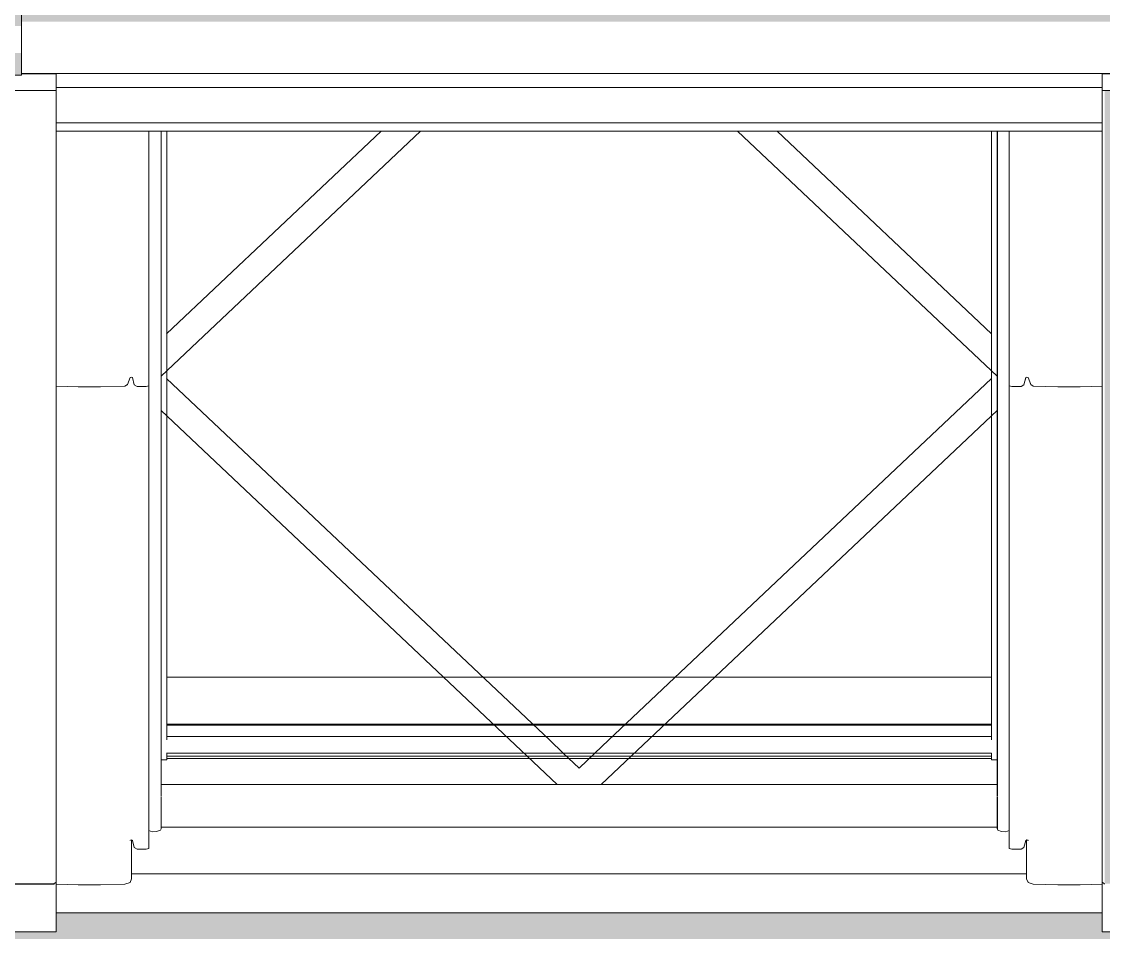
# Model space of a CAD drawing. Header units: metres. Extents: x -208 to 1512, y -277 to 123.
# Drawn here: x 839.908 to 840.688, y -15.047 to -14.391 of the extents above; entities that cross this region are included whole.
import ezdxf

# ---------------------------------------------------------------- set-up
doc = ezdxf.new("R2010")
doc.units = ezdxf.units.M
doc.header["$MEASUREMENT"] = 0
doc.linetypes.add('Baufluchtlinie', pattern=[2.6, 1.6, -1])
doc.linetypes.add('Wipeout_Contour', pattern=[1, 0, -1])
for name, color, linetype in [('325 Dachfenster', 7, 'Continuous'), ('918 Lageplan Beschriftung.x', 7, 'Continuous'), ('Neubau_840 Baulinien', 7, 'Continuous')]:
    doc.layers.add(name, color=color, linetype=linetype)

# ---------------------------------------------------------------- blocks, each defined once
blk = doc.blocks.new('VELUX SlopeRoofBundle[43]_5', base_point=(825.25728, 0))
at = {"color": 254, "linetype": 'Wipeout_Contour', "lineweight": 0, "ltscale": 3359.853938}
blk.add_wipeout([(839.89996, -14.39403), (839.89707, -14.4134), (839.90843, -14.4134), (839.90843, -14.39403)], dxfattribs=at).dxf.layer = '325 Dachfenster'
at = {"color": 254, "linetype": 'Wipeout_Contour', "lineweight": 0, "ltscale": 3360.147905}
blk.add_wipeout([(839.89723, -14.43142), (839.89759, -14.44058), (839.93323, -14.44058), (839.93323, -14.43142)], dxfattribs=at).dxf.layer = '325 Dachfenster'
at = {"color": 254, "linetype": 'Wipeout_Contour', "lineweight": 0, "ltscale": 3363.335546}
blk.add_wipeout([(840.68763, -14.43142), (840.68763, -14.44058), (840.72759, -14.44058), (840.72723, -14.43142)], dxfattribs=at).dxf.layer = '325 Dachfenster'
at = {"color": 254, "linetype": 'Wipeout_Contour', "lineweight": 0, "ltscale": 3360.270144}
blk.add_wipeout([(839.93323, -14.46976), (839.93323, -14.65366), (839.94913, -14.65417), (839.94913, -14.46976)], dxfattribs=at).dxf.layer = '325 Dachfenster'
at = {"color": 254, "linetype": 'Wipeout_Contour', "lineweight": 0, "ltscale": 3360.447722}
blk.add_wipeout([(839.98473, -14.65254), (839.98673, -14.64738), (839.98673, -14.46976), (839.98473, -14.46976)], dxfattribs=at).dxf.layer = '325 Dachfenster'
at = {"color": 254, "linetype": 'Wipeout_Contour', "lineweight": 0, "ltscale": 6727.57863}
blk.add_wipeout([(840.61233, -14.46976), (840.61183, -14.46976), (840.61183, -14.94961), (840.61193, -14.94988), (840.61193, -14.97173), (840.61183, -14.97173), (840.61183, -14.97286), (840.61233, -14.97371)], dxfattribs=at).dxf.layer = '325 Dachfenster'
at = {"color": 254, "linetype": 'Wipeout_Contour', "lineweight": 0, "ltscale": 3363.036519}
blk.add_wipeout([(840.63253, -14.64745), (840.63333, -14.64717), (840.63333, -14.46976), (840.63253, -14.46976)], dxfattribs=at).dxf.layer = '325 Dachfenster'
at = {"color": 254, "linetype": 'Wipeout_Contour', "lineweight": 0, "ltscale": 3361.780164}
blk.add_wipeout([(839.93323, -15.03311), (839.93323, -15.03339), (840.68763, -15.03339), (840.68763, -15.03311)], dxfattribs=at).dxf.layer = '325 Dachfenster'
at = {"color": 254, "linetype": 'Wipeout_Contour', "lineweight": 0, "ltscale": 4200.649984}
blk.add_wipeout([(839.88773, -15.04719), (839.93323, -15.04719), (839.93323, -15.04683), (839.88902, -15.04683), (839.88873, -15.04689)], dxfattribs=at).dxf.layer = '325 Dachfenster'
at = {"color": 254, "linetype": 'Wipeout_Contour', "lineweight": 0, "ltscale": 3363.396474}
blk.add_wipeout([(840.68763, -15.04027), (840.68763, -15.04449), (840.73042, -15.04449), (840.72946, -15.04027)], dxfattribs=at).dxf.layer = '325 Dachfenster'
at = {"color": 254, "linetype": 'Wipeout_Contour', "lineweight": 0, "ltscale": 3361.73591}
blk.add_wipeout([(839.90843, -14.39084), (839.90843, -14.41206), (840.71243, -14.41206), (840.71243, -14.39084)], dxfattribs=at).dxf.layer = '325 Dachfenster'
at = {"color": 254, "linetype": 'Wipeout_Contour', "lineweight": 0, "ltscale": 5040.59326}
blk.add_wipeout([(839.89723, -14.42938), (839.89723, -14.43142), (839.93323, -14.43142), (839.93323, -14.42846), (839.90843, -14.42846), (839.90843, -14.42938)], dxfattribs=at).dxf.layer = '325 Dachfenster'
at = {"color": 254, "linetype": 'Wipeout_Contour', "lineweight": 0, "ltscale": 5044.739154}
blk.add_wipeout([(840.68763, -14.42846), (840.68763, -14.43142), (840.72723, -14.43142), (840.72723, -14.42938), (840.71243, -14.42938), (840.71243, -14.42846)], dxfattribs=at).dxf.layer = '325 Dachfenster'
at = {"color": 254, "linetype": 'Wipeout_Contour', "lineweight": 0, "ltscale": 3360.169678}
blk.add_wipeout([(839.89473, -14.44058), (839.89473, -15.01247), (839.93153, -15.01247), (839.93153, -14.44058)], dxfattribs=at).dxf.layer = '325 Dachfenster'
at = {"color": 254, "linetype": 'Wipeout_Contour', "lineweight": 0, "ltscale": 3360.334394}
blk.add_wipeout([(839.94913, -14.46976), (839.94913, -14.65417), (839.96533, -14.65417), (839.96533, -14.46976)], dxfattribs=at).dxf.layer = '325 Dachfenster'
at = {"color": 254, "linetype": 'Wipeout_Contour', "lineweight": 0, "ltscale": 3360.453716}
blk.add_wipeout([(839.98673, -14.64738), (839.98753, -14.64717), (839.98753, -14.46976), (839.98673, -14.46976)], dxfattribs=at).dxf.layer = '325 Dachfenster'
at = {"color": 254, "linetype": 'Wipeout_Contour', "lineweight": 0, "ltscale": 3362.971245}
blk.add_wipeout([(840.61233, -14.46976), (840.61233, -14.97371), (840.61513, -14.97484), (840.61513, -14.46976)], dxfattribs=at).dxf.layer = '325 Dachfenster'
at = {"color": 254, "linetype": 'Wipeout_Contour', "lineweight": 0, "ltscale": 3363.039724}
blk.add_wipeout([(840.63333, -14.64717), (840.63413, -14.64738), (840.63413, -14.46976), (840.63333, -14.46976)], dxfattribs=at).dxf.layer = '325 Dachfenster'
at = {"color": 254, "linetype": 'Wipeout_Contour', "lineweight": 0, "ltscale": 3361.779992}
blk.add_wipeout([(840.68763, -15.02858), (839.93323, -15.02858), (839.93323, -15.03311), (840.68763, -15.03311)], dxfattribs=at).dxf.layer = '325 Dachfenster'
at = {"color": 254, "linetype": 'Wipeout_Contour', "lineweight": 0, "ltscale": 3360.153659}
blk.add_wipeout([(839.89043, -15.04449), (839.88902, -15.04683), (839.93323, -15.04683), (839.93323, -15.04449)], dxfattribs=at).dxf.layer = '325 Dachfenster'
at = {"color": 254, "linetype": 'Wipeout_Contour', "lineweight": 0, "ltscale": 4203.790664}
blk.add_wipeout([(840.68763, -15.04683), (840.68763, -15.04719), (840.73312, -15.04719), (840.73213, -15.04689), (840.73183, -15.04683)], dxfattribs=at).dxf.layer = '325 Dachfenster'
at = {"color": 254, "linetype": 'Wipeout_Contour', "lineweight": 0, "ltscale": 3360.179566}
blk.add_wipeout([(839.90843, -14.42846), (839.93323, -14.42846), (839.93323, -14.42818), (839.90843, -14.42818)], dxfattribs=at).dxf.layer = '325 Dachfenster'
at = {"color": 254, "linetype": 'Wipeout_Contour', "lineweight": 0, "ltscale": 3363.295908}
blk.add_wipeout([(840.68763, -14.42818), (840.68763, -14.42846), (840.71243, -14.42846), (840.71243, -14.42818)], dxfattribs=at).dxf.layer = '325 Dachfenster'
at = {"color": 254, "linetype": 'Wipeout_Contour', "lineweight": 0, "ltscale": 3360.246608}
blk.add_wipeout([(839.93153, -14.44058), (839.93153, -15.01247), (839.93323, -15.01121), (839.93323, -14.44058)], dxfattribs=at).dxf.layer = '325 Dachfenster'
at = {"color": 254, "linetype": 'Wipeout_Contour', "lineweight": 0, "ltscale": 3360.456906}
blk.add_wipeout([(839.98753, -14.64717), (839.98833, -14.64745), (839.98833, -14.46976), (839.98753, -14.46976)], dxfattribs=at).dxf.layer = '325 Dachfenster'
at = {"color": 254, "linetype": 'Wipeout_Contour', "lineweight": 0, "ltscale": 3363.044935}
blk.add_wipeout([(840.63413, -14.64738), (840.63613, -14.65254), (840.63613, -14.46976), (840.63413, -14.46976)], dxfattribs=at).dxf.layer = '325 Dachfenster'
at = {"color": 254, "linetype": 'Wipeout_Contour', "lineweight": 0, "ltscale": 3360.165131}
blk.add_wipeout([(839.89139, -15.04027), (839.89043, -15.04449), (839.93323, -15.04449), (839.93323, -15.04027)], dxfattribs=at).dxf.layer = '325 Dachfenster'
at = {"color": 254, "linetype": 'Wipeout_Contour', "lineweight": 0, "ltscale": 3363.408416}
blk.add_wipeout([(840.68763, -15.04449), (840.68763, -15.04683), (840.73183, -15.04683), (840.73042, -15.04449)], dxfattribs=at).dxf.layer = '325 Dachfenster'
at = {"layer": '325 Dachfenster', "linetype": 'Continuous', "lineweight": 0, "flags": 128}
for points in [[(839.93323, -15.04719), (839.88773, -15.04719), (839.85763, -15.04719)], [(840.73312, -15.04719), (840.68763, -15.04719)]]:
    blk.add_lwpolyline(points, dxfattribs=at)
at = {"color": 254, "linetype": 'Wipeout_Contour', "lineweight": 0, "ltscale": 3361.73719}
blk.add_wipeout([(840.71243, -14.41206), (839.90843, -14.41206), (839.90843, -14.42818), (840.71243, -14.42818)], dxfattribs=at).dxf.layer = '325 Dachfenster'
at = {"color": 254, "linetype": 'Wipeout_Contour', "lineweight": 0, "ltscale": 3360.440633}
blk.add_wipeout([(839.98293, -14.6536), (839.98473, -14.65254), (839.98473, -14.46976), (839.98293, -14.46976)], dxfattribs=at).dxf.layer = '325 Dachfenster'
at = {"color": 254, "linetype": 'Wipeout_Contour', "lineweight": 0, "ltscale": 3363.031935}
blk.add_wipeout([(840.63123, -14.65261), (840.63253, -14.64745), (840.63253, -14.46976), (840.63123, -14.46976)], dxfattribs=at).dxf.layer = '325 Dachfenster'
at = {"color": 254, "linetype": 'Wipeout_Contour', "lineweight": 0, "ltscale": 3360.288355}
blk.add_wipeout([(839.93323, -14.65366), (839.93323, -14.98738), (839.94913, -14.98789), (839.94913, -14.65417)], dxfattribs=at).dxf.layer = '325 Dachfenster'
at = {"layer": '325 Dachfenster', "linetype": 'Continuous', "lineweight": 0, "flags": 128}
for points in [[(839.90843, -14.20261), (839.90843, -14.20997), (839.90843, -14.21873), (839.90843, -14.22906), (839.90843, -14.24087), (839.90843, -14.25402), (839.90843, -14.26816), (839.90843, -14.27474), (839.90843, -14.2816), (839.90843, -14.28817), (839.90843, -14.31829), (839.90843, -14.34615), (839.90843, -14.37154), (839.90843, -14.39403), (839.90843, -14.4134), (839.90843, -14.42938)], [(839.90843, -14.42938), (839.89257, -14.42938), (839.88243, -14.42938)]]:
    blk.add_lwpolyline(points, dxfattribs=at)
at = {"color": 254, "linetype": 'Wipeout_Contour', "lineweight": 0, "ltscale": 3360.401917}
blk.add_wipeout([(839.98293, -14.46976), (839.96533, -14.46976), (839.96533, -14.65417), (839.98293, -14.6536)], dxfattribs=at).dxf.layer = '325 Dachfenster'
at = {"color": 254, "linetype": 'Wipeout_Contour', "lineweight": 0, "ltscale": 3360.460726}
blk.add_wipeout([(839.98833, -14.46976), (839.98833, -14.64745), (839.98963, -14.65261), (839.98963, -14.46976)], dxfattribs=at).dxf.layer = '325 Dachfenster'
at = {"color": 254, "linetype": 'Wipeout_Contour', "lineweight": 0, "ltscale": 3363.008381}
blk.add_wipeout([(840.62253, -14.65389), (840.62913, -14.65389), (840.62913, -14.46976), (840.62253, -14.46976)], dxfattribs=at).dxf.layer = '325 Dachfenster'
at = {"color": 254, "linetype": 'Wipeout_Contour', "lineweight": 0, "ltscale": 3363.053042}
blk.add_wipeout([(840.63613, -14.46976), (840.63613, -14.65254), (840.63793, -14.6536), (840.63793, -14.46976)], dxfattribs=at).dxf.layer = '325 Dachfenster'
at = {"color": 254, "linetype": 'Wipeout_Contour', "lineweight": 0, "ltscale": 3360.468017}
blk.add_wipeout([(839.98963, -14.46976), (839.98963, -14.65261), (839.99173, -14.65389), (839.99173, -14.46976)], dxfattribs=at).dxf.layer = '325 Dachfenster'
at = {"color": 254, "linetype": 'Wipeout_Contour', "lineweight": 0, "ltscale": 3362.991328}
blk.add_wipeout([(840.62063, -14.46976), (840.62063, -14.65339), (840.62253, -14.65389), (840.62253, -14.46976)], dxfattribs=at).dxf.layer = '325 Dachfenster'
at = {"color": 254, "linetype": 'Wipeout_Contour', "lineweight": 0, "ltscale": 3363.025632}
blk.add_wipeout([(840.62913, -14.46976), (840.62913, -14.65389), (840.63123, -14.65261), (840.63123, -14.46976)], dxfattribs=at).dxf.layer = '325 Dachfenster'
at = {"color": 254, "linetype": 'Wipeout_Contour', "lineweight": 0, "ltscale": 3363.091914}
blk.add_wipeout([(840.63793, -14.6536), (840.65553, -14.65417), (840.65553, -14.46976), (840.63793, -14.46976)], dxfattribs=at).dxf.layer = '325 Dachfenster'
at = {"color": 254, "linetype": 'Wipeout_Contour', "lineweight": 0, "ltscale": 3360.420132}
blk.add_wipeout([(839.96533, -14.65417), (839.96533, -14.98789), (839.98293, -14.98732), (839.98293, -14.6536)], dxfattribs=at).dxf.layer = '325 Dachfenster'
at = {"color": 254, "linetype": 'Wipeout_Contour', "lineweight": 0, "ltscale": 3360.485561}
blk.add_wipeout([(839.99833, -14.46976), (839.99173, -14.46976), (839.99173, -14.65389), (839.99833, -14.65389)], dxfattribs=at).dxf.layer = '325 Dachfenster'
at = {"color": 254, "linetype": 'Wipeout_Contour', "lineweight": 0, "ltscale": 3362.983102}
blk.add_wipeout([(840.61513, -14.46976), (840.61513, -14.97484), (840.61823, -14.97491), (840.61823, -14.46976)], dxfattribs=at).dxf.layer = '325 Dachfenster'
at = {"color": 254, "linetype": 'Wipeout_Contour', "lineweight": 0, "ltscale": 3363.159568}
blk.add_wipeout([(840.65553, -14.46976), (840.65553, -14.65417), (840.67173, -14.65417), (840.67173, -14.46976)], dxfattribs=at).dxf.layer = '325 Dachfenster'
at = {"color": 254, "linetype": 'Wipeout_Contour', "lineweight": 0, "ltscale": 3360.466231}
blk.add_wipeout([(839.98473, -14.65254), (839.98473, -14.98626), (839.98673, -14.9811), (839.98673, -14.64738)], dxfattribs=at).dxf.layer = '325 Dachfenster'
at = {"color": 254, "linetype": 'Wipeout_Contour', "lineweight": 0, "ltscale": 3363.063428}
blk.add_wipeout([(840.63413, -14.64738), (840.63413, -14.9811), (840.63613, -14.98626), (840.63613, -14.65254)], dxfattribs=at).dxf.layer = '325 Dachfenster'
at = {"color": 254, "linetype": 'Wipeout_Contour', "lineweight": 0, "ltscale": 3360.352564}
blk.add_wipeout([(839.96533, -14.65417), (839.94913, -14.65417), (839.94913, -14.98789), (839.96533, -14.98789)], dxfattribs=at).dxf.layer = '325 Dachfenster'
at = {"color": 254, "linetype": 'Wipeout_Contour', "lineweight": 0, "ltscale": 3360.502503}
blk.add_wipeout([(839.99833, -14.65389), (840.00023, -14.65339), (840.00023, -14.46976), (839.99833, -14.46976)], dxfattribs=at).dxf.layer = '325 Dachfenster'
at = {"color": 254, "linetype": 'Wipeout_Contour', "lineweight": 0, "ltscale": 3362.99406}
blk.add_wipeout([(840.61823, -14.97491), (840.62063, -14.97409), (840.62063, -14.46976), (840.61823, -14.46976)], dxfattribs=at).dxf.layer = '325 Dachfenster'
at = {"color": 254, "linetype": 'Wipeout_Contour', "lineweight": 0, "ltscale": 3363.2237}
blk.add_wipeout([(840.67173, -14.46976), (840.67173, -14.65417), (840.68763, -14.65366), (840.68763, -14.46976)], dxfattribs=at).dxf.layer = '325 Dachfenster'
at = {"color": 254, "linetype": 'Wipeout_Contour', "lineweight": 0, "ltscale": 3360.458866}
blk.add_wipeout([(839.98473, -14.65254), (839.98293, -14.6536), (839.98293, -14.98732), (839.98473, -14.98626)], dxfattribs=at).dxf.layer = '325 Dachfenster'
at = {"color": 254, "linetype": 'Wipeout_Contour', "lineweight": 0, "ltscale": 3363.043874}
blk.add_wipeout([(840.63123, -14.65261), (840.62913, -14.65389), (840.62913, -14.98757), (840.63123, -14.9863)], dxfattribs=at).dxf.layer = '325 Dachfenster'
at = {"color": 254, "linetype": 'Wipeout_Contour', "lineweight": 0, "ltscale": 3363.270538}
blk.add_wipeout([(840.68933, -14.44058), (840.68763, -14.44058), (840.68763, -15.01121), (840.68933, -15.01247)], dxfattribs=at).dxf.layer = '325 Dachfenster'
at = {"color": 254, "linetype": 'Wipeout_Contour', "lineweight": 0, "ltscale": 3360.533479}
blk.add_wipeout([(840.00573, -14.46976), (840.00263, -14.46976), (840.00263, -14.97491), (840.00573, -14.97484)], dxfattribs=at).dxf.layer = '325 Dachfenster'
at = {"color": 254, "linetype": 'Wipeout_Contour', "lineweight": 0, "ltscale": 5041.480569}
blk.add_wipeout([(839.98753, -14.64717), (839.98673, -14.64738), (839.98673, -14.9811), (839.98683, -14.98107), (839.98683, -14.98104), (839.98753, -14.98085)], dxfattribs=at).dxf.layer = '325 Dachfenster'
at = {"color": 254, "linetype": 'Wipeout_Contour', "lineweight": 0, "ltscale": 3363.050433}
blk.add_wipeout([(840.63123, -14.65261), (840.63123, -14.9863), (840.63253, -14.98114), (840.63253, -14.64745)], dxfattribs=at).dxf.layer = '325 Dachfenster'
at = {"layer": '325 Dachfenster', "linetype": 'Continuous', "lineweight": 0, "flags": 128}
blk.add_lwpolyline([(839.98293, -14.6536), (839.96533, -14.65417), (839.94913, -14.65417), (839.93323, -14.65366)], dxfattribs=at)
at = {"color": 254, "linetype": 'Wipeout_Contour', "lineweight": 0, "ltscale": 3360.54522}
blk.add_wipeout([(840.00573, -14.46976), (840.00573, -14.97484), (840.00853, -14.97371), (840.00853, -14.46976)], dxfattribs=at).dxf.layer = '325 Dachfenster'
at = {"color": 254, "linetype": 'Wipeout_Contour', "lineweight": 0, "ltscale": 5043.860905}
blk.add_wipeout([(840.63333, -14.64717), (840.63333, -14.98085), (840.63403, -14.98104), (840.63403, -14.98107), (840.63413, -14.9811), (840.63413, -14.64738)], dxfattribs=at).dxf.layer = '325 Dachfenster'
at = {"color": 254, "linetype": 'Wipeout_Contour', "lineweight": 0, "ltscale": 3363.026526}
blk.add_wipeout([(840.62253, -14.65389), (840.62253, -14.98757), (840.62913, -14.98757), (840.62913, -14.65389)], dxfattribs=at).dxf.layer = '325 Dachfenster'
at = {"color": 254, "linetype": 'Wipeout_Contour', "lineweight": 0, "ltscale": 13447.085207}
blk.add_wipeout([(839.93323, -15.01269), (839.93323, -15.02356), (840.68763, -15.02356), (840.68763, -15.01269), (840.67173, -15.0132), (840.65553, -15.0132), (840.63793, -15.01264), (840.63413, -15.01158), (840.63313, -15.00882), (840.63313, -15.00525), (839.98773, -15.00525), (839.98773, -15.00882), (839.98673, -15.01158), (839.98293, -15.01264), (839.96533, -15.0132), (839.94913, -15.0132)], dxfattribs=at).dxf.layer = '325 Dachfenster'
at = {"color": 254, "linetype": 'Wipeout_Contour', "lineweight": 0, "ltscale": 3360.522359}
blk.add_wipeout([(840.00023, -14.97409), (840.00263, -14.97491), (840.00263, -14.46976), (840.00023, -14.46976)], dxfattribs=at).dxf.layer = '325 Dachfenster'
at = {"color": 254, "linetype": 'Wipeout_Contour', "lineweight": 0, "ltscale": 6719.555187}
blk.add_wipeout([(840.00853, -14.46976), (840.00853, -14.97371), (840.00903, -14.97286), (840.00903, -14.97173), (840.00893, -14.97173), (840.00893, -14.94988), (840.00903, -14.94961), (840.00903, -14.46976)], dxfattribs=at).dxf.layer = '325 Dachfenster'
at = {"color": 254, "linetype": 'Wipeout_Contour', "lineweight": 0, "ltscale": 3363.054463}
blk.add_wipeout([(840.63253, -14.64745), (840.63253, -14.98114), (840.63333, -14.98085), (840.63333, -14.64717)], dxfattribs=at).dxf.layer = '325 Dachfenster'
at = {"color": 254, "linetype": 'Wipeout_Contour', "lineweight": 0, "ltscale": 3363.009512}
blk.add_wipeout([(840.62063, -14.65339), (840.62063, -14.98708), (840.62253, -14.98757), (840.62253, -14.65389)], dxfattribs=at).dxf.layer = '325 Dachfenster'
at = {"color": 254, "linetype": 'Wipeout_Contour', "lineweight": 0, "ltscale": 3363.110113}
blk.add_wipeout([(840.63793, -14.6536), (840.63793, -14.98732), (840.65553, -14.98789), (840.65553, -14.65417)], dxfattribs=at).dxf.layer = '325 Dachfenster'
at = {"color": 254, "linetype": 'Wipeout_Contour', "lineweight": 0, "ltscale": 3360.365237}
blk.add_wipeout([(839.96533, -14.98789), (839.94913, -14.98789), (839.94913, -15.0132), (839.96533, -15.0132)], dxfattribs=at).dxf.layer = '325 Dachfenster'
at = {"color": 254, "linetype": 'Wipeout_Contour', "lineweight": 0, "ltscale": 3361.779628}
blk.add_wipeout([(839.93323, -15.02462), (839.93323, -15.02689), (840.68763, -15.02689), (840.68763, -15.02462)], dxfattribs=at).dxf.layer = '325 Dachfenster'
at = {"layer": '325 Dachfenster', "linetype": 'Continuous', "lineweight": 0, "flags": 128}
for points in [[(840.63253, -14.64745), (840.63333, -14.64717)], [(840.63333, -14.64717), (840.63413, -14.64738)], [(840.62063, -14.65339), (840.62253, -14.65389), (840.62913, -14.65389)], [(840.62913, -14.65389), (840.63123, -14.65261)]]:
    blk.add_lwpolyline(points, dxfattribs=at)
at = {"color": 254, "linetype": 'Wipeout_Contour', "lineweight": 0, "ltscale": 2521.082756}
blk.add_wipeout([(840.19617, -14.46976), (840.00903, -14.46976), (840.00903, -14.6465)], dxfattribs=at).dxf.layer = '325 Dachfenster'
at = {"color": 254, "linetype": 'Wipeout_Contour', "lineweight": 0, "ltscale": 3360.520434}
blk.add_wipeout([(839.99832, -14.98757), (840.00023, -14.98708), (840.00023, -14.65339), (839.99833, -14.65389)], dxfattribs=at).dxf.layer = '325 Dachfenster'
at = {"color": 254, "linetype": 'Wipeout_Contour', "lineweight": 0, "ltscale": 3363.07126}
blk.add_wipeout([(840.63613, -14.65254), (840.63613, -14.98626), (840.63793, -14.98732), (840.63793, -14.6536)], dxfattribs=at).dxf.layer = '325 Dachfenster'
at = {"color": 254, "linetype": 'Wipeout_Contour', "lineweight": 0, "ltscale": 3363.177725}
blk.add_wipeout([(840.67173, -14.65417), (840.65553, -14.65417), (840.65553, -14.98789), (840.67173, -14.98789)], dxfattribs=at).dxf.layer = '325 Dachfenster'
at = {"color": 254, "linetype": 'Wipeout_Contour', "lineweight": 0, "ltscale": 3361.775375}
blk.add_wipeout([(840.00893, -14.97152), (840.61193, -14.97152), (840.61193, -14.96091), (840.00893, -14.96091)], dxfattribs=at).dxf.layer = '325 Dachfenster'
at = {"color": 254, "linetype": 'Wipeout_Contour', "lineweight": 0, "ltscale": 3360.301006}
blk.add_wipeout([(839.93323, -14.98738), (839.93323, -15.01269), (839.94913, -15.0132), (839.94913, -14.98789)], dxfattribs=at).dxf.layer = '325 Dachfenster'
at = {"color": 254, "linetype": 'Wipeout_Contour', "lineweight": 0, "ltscale": 3361.779769}
blk.add_wipeout([(839.93323, -15.02689), (839.93323, -15.02858), (840.68763, -15.02858), (840.68763, -15.02689)], dxfattribs=at).dxf.layer = '325 Dachfenster'
at = {"layer": '325 Dachfenster', "linetype": 'Continuous', "lineweight": 0, "flags": 128}
for points in [[(840.63123, -14.65261), (840.63253, -14.64745)], [(840.63413, -14.64738), (840.63613, -14.65254)], [(840.63613, -14.65254), (840.63793, -14.6536)]]:
    blk.add_lwpolyline(points, dxfattribs=at)
at = {"color": 254, "linetype": 'Wipeout_Contour', "lineweight": 0, "ltscale": 6723.50363}
blk.add_wipeout([(840.00903, -14.67124), (840.29455, -14.9409), (840.3263, -14.9409), (840.61183, -14.67124), (840.61183, -14.6465), (840.42469, -14.46976), (840.19617, -14.46976), (840.00903, -14.6465)], dxfattribs=at).dxf.layer = '325 Dachfenster'
at = {"color": 254, "linetype": 'Wipeout_Contour', "lineweight": 0, "ltscale": 3360.503785}
blk.add_wipeout([(839.99173, -14.65389), (839.99173, -14.98757), (839.99832, -14.98757), (839.99833, -14.65389)], dxfattribs=at).dxf.layer = '325 Dachfenster'
at = {"color": 254, "linetype": 'Wipeout_Contour', "lineweight": 0, "ltscale": 3363.241895}
blk.add_wipeout([(840.67173, -14.98789), (840.68763, -14.98738), (840.68763, -14.65366), (840.67173, -14.65417)], dxfattribs=at).dxf.layer = '325 Dachfenster'
at = {"color": 254, "linetype": 'Wipeout_Contour', "lineweight": 0, "ltscale": 3361.774844}
blk.add_wipeout([(840.00893, -14.96091), (840.61193, -14.96091), (840.61193, -14.9566), (840.00893, -14.9566)], dxfattribs=at).dxf.layer = '325 Dachfenster'
at = {"color": 254, "linetype": 'Wipeout_Contour', "lineweight": 0, "ltscale": 3361.77576}
blk.add_wipeout([(840.00893, -14.97173), (840.61193, -14.97173), (840.61193, -14.97152), (840.00893, -14.97152)], dxfattribs=at).dxf.layer = '325 Dachfenster'
at = {"color": 254, "linetype": 'Wipeout_Contour', "lineweight": 0, "ltscale": 5884.856243}
blk.add_wipeout([(840.63313, -14.98092), (840.63313, -15.00882), (840.63413, -14.98117), (840.6341, -14.98109), (840.63403, -14.98107), (840.63403, -14.98104), (840.63333, -14.98085)], dxfattribs=at).dxf.layer = '325 Dachfenster'
at = {"color": 254, "linetype": 'Wipeout_Contour', "lineweight": 0, "ltscale": 3361.779509}
blk.add_wipeout([(839.93323, -15.02356), (839.93323, -15.02462), (840.68763, -15.02462), (840.68763, -15.02356)], dxfattribs=at).dxf.layer = '325 Dachfenster'
at = {"layer": '325 Dachfenster', "linetype": 'Continuous', "lineweight": 0, "flags": 128}
blk.add_lwpolyline([(840.63793, -14.6536), (840.65553, -14.65417), (840.67173, -14.65417), (840.68763, -14.65366)], dxfattribs=at)
at = {"color": 254, "linetype": 'Wipeout_Contour', "lineweight": 0, "ltscale": 2521.516826}
blk.add_wipeout([(840.42469, -14.46976), (840.61183, -14.6465), (840.61183, -14.46976)], dxfattribs=at).dxf.layer = '325 Dachfenster'
at = {"color": 254, "linetype": 'Wipeout_Contour', "lineweight": 0, "ltscale": 3360.479276}
blk.add_wipeout([(839.98833, -14.98114), (839.98963, -14.9863), (839.98963, -14.65261), (839.98833, -14.64745)], dxfattribs=at).dxf.layer = '325 Dachfenster'
at = {"color": 254, "linetype": 'Wipeout_Contour', "lineweight": 0, "ltscale": 2521.215507}
blk.add_wipeout([(840.00903, -14.67124), (840.00903, -14.9409), (840.29455, -14.9409)], dxfattribs=at).dxf.layer = '325 Dachfenster'
at = {"color": 254, "linetype": 'Wipeout_Contour', "lineweight": 0, "ltscale": 2521.452801}
blk.add_wipeout([(840.3263, -14.9409), (840.61183, -14.9409), (840.61183, -14.67124)], dxfattribs=at).dxf.layer = '325 Dachfenster'
at = {"color": 254, "linetype": 'Wipeout_Contour', "lineweight": 0, "ltscale": 3361.774512}
blk.add_wipeout([(840.00893, -14.95158), (840.00893, -14.9566), (840.61193, -14.9566), (840.61193, -14.95158)], dxfattribs=at).dxf.layer = '325 Dachfenster'
at = {"color": 254, "linetype": 'Wipeout_Contour', "lineweight": 0, "ltscale": 3363.407658}
blk.add_wipeout([(840.63413, -14.98117), (840.63313, -15.00882), (840.63413, -15.01158), (840.63613, -14.98626)], dxfattribs=at).dxf.layer = '325 Dachfenster'
at = {"color": 254, "linetype": 'Wipeout_Contour', "lineweight": 0, "ltscale": 3363.190387}
blk.add_wipeout([(840.65553, -15.0132), (840.67173, -15.0132), (840.67173, -14.98789), (840.65553, -14.98789)], dxfattribs=at).dxf.layer = '325 Dachfenster'
at = {"color": 254, "linetype": 'Wipeout_Contour', "lineweight": 0, "ltscale": 3360.160285}
blk.add_wipeout([(839.8926, -15.02775), (839.89139, -15.04027), (839.93323, -15.04027), (839.93323, -15.02775)], dxfattribs=at).dxf.layer = '325 Dachfenster'
at = {"color": 254, "linetype": 'Wipeout_Contour', "lineweight": 0, "ltscale": 3363.400122}
blk.add_wipeout([(840.68763, -15.02775), (840.68763, -15.04027), (840.72946, -15.04027), (840.72825, -15.02775)], dxfattribs=at).dxf.layer = '325 Dachfenster'
at = {"layer": '325 Dachfenster', "linetype": 'Continuous', "lineweight": 0, "flags": 128}
for points in [[(840.31043, -14.92902), (840.29897, -14.9182), (840.28924, -14.90901), (840.01299, -14.64812)], [(840.31043, -14.92902), (840.32188, -14.9182), (840.33161, -14.90901), (840.60786, -14.64812)], [(840.60773, -14.86354), (840.01313, -14.86354)], [(840.60773, -14.89727), (840.01313, -14.89727)], [(840.60773, -14.89805), (840.01313, -14.89805)], [(840.60773, -14.90618), (840.01313, -14.90618)], [(840.60786, -14.9182), (840.01299, -14.9182)], [(840.01313, -14.92294), (840.01313, -14.9182)], [(840.60773, -14.9204), (840.01313, -14.9204)], [(840.60773, -14.92209), (840.01313, -14.92209)], [(840.60773, -14.92294), (840.60773, -14.9182)], [(840.00903, -14.92315), (840.01293, -14.92315)], [(840.01293, -14.92315), (840.01313, -14.92294)], [(840.60793, -14.92315), (840.60773, -14.92294)], [(840.61183, -14.92315), (840.60793, -14.92315)], [(839.93323, -15.03339), (840.68763, -15.03339)]]:
    blk.add_lwpolyline(points, dxfattribs=at)
at = {"color": 254, "linetype": 'Wipeout_Contour', "lineweight": 0, "ltscale": 3361.740395}
blk.add_wipeout([(839.93323, -14.46389), (839.93323, -14.46963), (840.68763, -14.46963), (840.68763, -14.46389)], dxfattribs=at).dxf.layer = '325 Dachfenster'
at = {"color": 254, "linetype": 'Wipeout_Contour', "lineweight": 0, "ltscale": 3360.486313}
blk.add_wipeout([(839.98963, -14.9863), (839.99173, -14.98757), (839.99173, -14.65389), (839.98963, -14.65261)], dxfattribs=at).dxf.layer = '325 Dachfenster'
at = {"color": 254, "linetype": 'Wipeout_Contour', "lineweight": 0, "ltscale": 3361.773578}
blk.add_wipeout([(840.00903, -14.9409), (840.00903, -14.94097), (840.61183, -14.94097), (840.61183, -14.9409)], dxfattribs=at).dxf.layer = '325 Dachfenster'
at = {"color": 254, "linetype": 'Wipeout_Contour', "lineweight": 0, "ltscale": 6723.546557}
blk.add_wipeout([(840.00893, -14.94988), (840.00893, -14.95073), (840.61193, -14.95073), (840.61193, -14.94988), (840.61183, -14.94961), (840.61183, -14.94882), (840.00903, -14.94882), (840.00903, -14.94961)], dxfattribs=at).dxf.layer = '325 Dachfenster'
at = {"color": 254, "linetype": 'Wipeout_Contour', "lineweight": 0, "ltscale": 3363.122752}
blk.add_wipeout([(840.63793, -14.98732), (840.63793, -15.01264), (840.65553, -15.0132), (840.65553, -14.98789)], dxfattribs=at).dxf.layer = '325 Dachfenster'
at = {"color": 254, "linetype": 'Wipeout_Contour', "lineweight": 0, "ltscale": 3363.254534}
blk.add_wipeout([(840.67173, -14.98789), (840.67173, -15.0132), (840.68763, -15.01269), (840.68763, -14.98738)], dxfattribs=at).dxf.layer = '325 Dachfenster'
at = {"color": 254, "linetype": 'Wipeout_Contour', "lineweight": 0, "ltscale": 4200.703648}
blk.add_wipeout([(839.8926, -15.02775), (839.93323, -15.02775), (839.93323, -15.01304), (839.89323, -15.01304), (839.89273, -15.02455)], dxfattribs=at).dxf.layer = '325 Dachfenster'
at = {"color": 254, "linetype": 'Wipeout_Contour', "lineweight": 0, "ltscale": 3361.740145}
blk.add_wipeout([(839.93323, -14.46389), (840.68763, -14.46389), (840.68763, -14.46237), (839.93323, -14.46237)], dxfattribs=at).dxf.layer = '325 Dachfenster'
at = {"color": 254, "linetype": 'Wipeout_Contour', "lineweight": 0, "ltscale": 3361.740597}
blk.add_wipeout([(839.93323, -14.46976), (840.68763, -14.46976), (840.68763, -14.46963), (839.93323, -14.46963)], dxfattribs=at).dxf.layer = '325 Dachfenster'
at = {"color": 254, "linetype": 'Wipeout_Contour', "lineweight": 0, "ltscale": 3360.474852}
blk.add_wipeout([(839.98753, -14.98085), (839.98833, -14.98114), (839.98833, -14.64745), (839.98753, -14.64717)], dxfattribs=at).dxf.layer = '325 Dachfenster'
at = {"color": 254, "linetype": 'Wipeout_Contour', "lineweight": 0, "ltscale": 3361.774099}
blk.add_wipeout([(840.00903, -14.94882), (840.61183, -14.94882), (840.61183, -14.94776), (840.00903, -14.94776)], dxfattribs=at).dxf.layer = '325 Dachfenster'
at = {"color": 254, "linetype": 'Wipeout_Contour', "lineweight": 0, "ltscale": 2521.820295}
blk.add_wipeout([(840.63793, -14.98732), (840.63413, -15.01158), (840.63793, -15.01264)], dxfattribs=at).dxf.layer = '325 Dachfenster'
at = {"color": 254, "linetype": 'Wipeout_Contour', "lineweight": 0, "ltscale": 4199.819667}
blk.add_wipeout([(839.89309, -15.01247), (839.89315, -15.01262), (839.93323, -15.01262), (839.93323, -15.01121), (839.93153, -15.01247)], dxfattribs=at).dxf.layer = '325 Dachfenster'
at = {"color": 254, "linetype": 'Wipeout_Contour', "lineweight": 0, "ltscale": 4203.754482}
blk.add_wipeout([(840.72762, -15.01304), (840.68763, -15.01304), (840.68763, -15.02775), (840.72825, -15.02775), (840.72813, -15.02455)], dxfattribs=at).dxf.layer = '325 Dachfenster'
at = {"layer": '325 Dachfenster', "linetype": 'Continuous', "lineweight": 0, "flags": 128}
for points in [[(840.68763, -14.46976), (839.93323, -14.46976)], [(840.19617, -14.46976), (840.00903, -14.6465)], [(840.16771, -14.46976), (840.01299, -14.61588)], [(840.01313, -14.90873), (840.01313, -14.46976)], [(840.42469, -14.46976), (840.61183, -14.6465)], [(840.45314, -14.46976), (840.60786, -14.61588)], [(840.60773, -14.90873), (840.60773, -14.46976)], [(839.98673, -14.64738), (839.98473, -14.65254)], [(839.98753, -14.64717), (839.98673, -14.64738)], [(839.98833, -14.64745), (839.98753, -14.64717)], [(839.98963, -14.65261), (839.98833, -14.64745)], [(839.98473, -14.65254), (839.98293, -14.6536)], [(839.99173, -14.65389), (839.98963, -14.65261)], [(840.00023, -14.65339), (839.99833, -14.65389), (839.99173, -14.65389)]]:
    blk.add_lwpolyline(points, dxfattribs=at)
at = {"color": 254, "linetype": 'Wipeout_Contour', "lineweight": 0, "ltscale": 3361.740026}
blk.add_wipeout([(840.68763, -14.46042), (839.93323, -14.46042), (839.93323, -14.46237), (840.68763, -14.46237)], dxfattribs=at).dxf.layer = '325 Dachfenster'
at = {"color": 254, "linetype": 'Wipeout_Contour', "lineweight": 0, "ltscale": 3361.774039}
blk.add_wipeout([(840.00903, -14.94712), (840.00903, -14.94776), (840.61183, -14.94776), (840.61183, -14.94712)], dxfattribs=at).dxf.layer = '325 Dachfenster'
at = {"color": 254, "linetype": 'Wipeout_Contour', "lineweight": 0, "ltscale": 11768.938116}
blk.add_wipeout([(840.68933, -15.01247), (840.68763, -15.01121), (840.68763, -15.01262), (840.7277, -15.01262), (840.72813, -15.01151), (840.73213, -14.99956), (840.73483, -14.98739), (840.73613, -14.97514), (840.73593, -14.975), (840.73593, -14.97514), (840.73463, -14.98739), (840.73193, -14.99956), (840.72793, -15.01151), (840.72613, -15.01247)], dxfattribs=at).dxf.layer = '325 Dachfenster'
at = {"color": 254, "linetype": 'Wipeout_Contour', "lineweight": 0, "ltscale": 3360.149927}
blk.add_wipeout([(839.98473, -14.98626), (839.98673, -15.01158), (839.98773, -15.00882), (839.98673, -14.98117)], dxfattribs=at).dxf.layer = '325 Dachfenster'
at = {"color": 254, "linetype": 'Wipeout_Contour', "lineweight": 0, "ltscale": 2522.275283}
blk.add_wipeout([(840.63413, -15.01158), (840.63793, -14.98732), (840.63613, -14.98626)], dxfattribs=at).dxf.layer = '325 Dachfenster'
at = {"color": 254, "linetype": 'Wipeout_Contour', "lineweight": 0, "ltscale": 3360.187965}
blk.add_wipeout([(839.93323, -15.01262), (839.89315, -15.01262), (839.89323, -15.01304), (839.93323, -15.01304)], dxfattribs=at).dxf.layer = '325 Dachfenster'
at = {"layer": '325 Dachfenster', "linetype": 'Continuous', "lineweight": 0, "flags": 128}
for points in [[(839.93153, -15.01247), (839.89473, -15.01247), (839.85933, -15.01247)], [(839.93153, -15.01247), (839.93323, -15.01121)], [(839.93323, -15.01121), (839.93323, -15.01262)], [(839.93323, -15.01262), (839.93323, -15.01304)], [(839.93323, -15.01304), (839.93323, -15.02775), (839.93323, -15.04027), (839.93323, -15.04449), (839.93323, -15.04683), (839.93323, -15.04719)]]:
    blk.add_lwpolyline(points, dxfattribs=at)
at = {"color": 254, "linetype": 'Wipeout_Contour', "lineweight": 0, "ltscale": 3361.739879}
blk.add_wipeout([(839.93323, -14.45811), (839.93323, -14.46042), (840.68763, -14.46042), (840.68763, -14.45811)], dxfattribs=at).dxf.layer = '325 Dachfenster'
at = {"color": 254, "linetype": 'Wipeout_Contour', "lineweight": 0, "ltscale": 3361.773772}
blk.add_wipeout([(840.00903, -14.94097), (840.00903, -14.94642), (840.61183, -14.94642), (840.61183, -14.94097)], dxfattribs=at).dxf.layer = '325 Dachfenster'
at = {"color": 254, "linetype": 'Wipeout_Contour', "lineweight": 0, "ltscale": 3360.43278}
blk.add_wipeout([(839.98293, -14.98732), (839.96533, -14.98789), (839.96533, -15.0132), (839.98293, -15.01264)], dxfattribs=at).dxf.layer = '325 Dachfenster'
at = {"color": 254, "linetype": 'Wipeout_Contour', "lineweight": 0, "ltscale": 3363.369412}
blk.add_wipeout([(840.68763, -15.01304), (840.72762, -15.01304), (840.7277, -15.01262), (840.68763, -15.01262)], dxfattribs=at).dxf.layer = '325 Dachfenster'
at = {"layer": '325 Dachfenster', "linetype": 'Continuous', "lineweight": 0, "flags": 128}
for points in [[(840.68763, -14.46389), (839.93323, -14.46389)], [(840.29455, -14.9409), (840.00903, -14.67124)], [(840.3263, -14.9409), (840.61183, -14.67124)], [(840.61183, -14.9409), (840.00903, -14.9409)], [(840.61183, -14.94097), (840.00903, -14.94097)], [(840.63413, -15.01158), (840.63793, -15.01264), (840.65553, -15.0132), (840.67173, -15.0132), (840.68763, -15.01269)], [(840.68933, -15.01247), (840.68763, -15.01121)], [(840.68763, -15.01121), (840.68763, -15.01262)], [(840.68763, -15.01262), (840.68763, -15.01304)], [(840.68763, -15.01304), (840.68763, -15.02775), (840.68763, -15.04027), (840.68763, -15.04449), (840.68763, -15.04683), (840.68763, -15.04719)]]:
    blk.add_lwpolyline(points, dxfattribs=at)
at = {"color": 254, "linetype": 'Wipeout_Contour', "lineweight": 0, "ltscale": 3361.739505}
blk.add_wipeout([(840.68763, -14.4523), (839.93323, -14.4523), (839.93323, -14.45535), (840.68763, -14.45535)], dxfattribs=at).dxf.layer = '325 Dachfenster'
at = {"color": 254, "linetype": 'Wipeout_Contour', "lineweight": 0, "ltscale": 3361.773991}
blk.add_wipeout([(840.00903, -14.94712), (840.61183, -14.94712), (840.61183, -14.94642), (840.00903, -14.94642)], dxfattribs=at).dxf.layer = '325 Dachfenster'
at = {"color": 254, "linetype": 'Wipeout_Contour', "lineweight": 0, "ltscale": 2520.863064}
blk.add_wipeout([(839.98293, -14.98732), (839.98293, -15.01264), (839.98673, -15.01158)], dxfattribs=at).dxf.layer = '325 Dachfenster'
at = {"color": 254, "linetype": 'Wipeout_Contour', "lineweight": 0, "ltscale": 3361.73928}
blk.add_wipeout([(840.68763, -14.44881), (839.93323, -14.44881), (839.93323, -14.4523), (840.68763, -14.4523)], dxfattribs=at).dxf.layer = '325 Dachfenster'
at = {"color": 254, "linetype": 'Wipeout_Contour', "lineweight": 0, "ltscale": 3361.774303}
blk.add_wipeout([(840.00893, -14.95073), (840.00893, -14.95158), (840.61193, -14.95158), (840.61193, -14.95073)], dxfattribs=at).dxf.layer = '325 Dachfenster'
at = {"color": 254, "linetype": 'Wipeout_Contour', "lineweight": 0, "ltscale": 2520.374432}
blk.add_wipeout([(839.98293, -14.98732), (839.98673, -15.01158), (839.98473, -14.98626)], dxfattribs=at).dxf.layer = '325 Dachfenster'
at = {"layer": '325 Dachfenster', "linetype": 'Continuous', "lineweight": 0, "flags": 128}
for points in [[(840.00903, -14.94961), (840.00903, -14.46976)], [(840.61183, -14.94961), (840.61183, -14.46976)]]:
    blk.add_lwpolyline(points, dxfattribs=at)
at = {"color": 254, "linetype": 'Wipeout_Contour', "lineweight": 0, "ltscale": 3361.739032}
blk.add_wipeout([(840.68763, -14.44509), (839.93323, -14.44509), (839.93323, -14.44881), (840.68763, -14.44881)], dxfattribs=at).dxf.layer = '325 Dachfenster'
at = {"color": 254, "linetype": 'Wipeout_Contour', "lineweight": 0, "ltscale": 3361.739705}
blk.add_wipeout([(839.93323, -14.45535), (839.93323, -14.45811), (840.68763, -14.45811), (840.68763, -14.45535)], dxfattribs=at).dxf.layer = '325 Dachfenster'
at = {"color": 254, "linetype": 'Wipeout_Contour', "lineweight": 0, "ltscale": 5881.274414}
blk.add_wipeout([(839.98673, -14.98117), (839.98773, -15.00882), (839.98773, -14.98092), (839.98753, -14.98085), (839.98683, -14.98104), (839.98683, -14.98107), (839.98675, -14.98109)], dxfattribs=at).dxf.layer = '325 Dachfenster'
at = {"layer": '325 Dachfenster', "linetype": 'Continuous', "lineweight": 0, "flags": 128}
blk.add_lwpolyline([(839.98673, -15.01158), (839.98293, -15.01264), (839.96533, -15.0132), (839.94913, -15.0132), (839.93323, -15.01269)], dxfattribs=at)
at = {"color": 254, "linetype": 'Wipeout_Contour', "lineweight": 0, "ltscale": 3361.73877}
blk.add_wipeout([(839.93323, -14.44509), (840.68763, -14.44509), (840.68763, -14.44121), (839.93323, -14.44121)], dxfattribs=at).dxf.layer = '325 Dachfenster'
at = {"color": 254, "linetype": 'Wipeout_Contour', "lineweight": 0, "ltscale": 3359.490502}
blk.add_wipeout([(839.98673, -14.9811), (839.98473, -14.98626), (839.98673, -14.98117), (839.98675, -14.98109)], dxfattribs=at).dxf.layer = '325 Dachfenster'
at = {"color": 254, "linetype": 'Wipeout_Contour', "lineweight": 0, "ltscale": 3361.777728}
blk.add_wipeout([(840.63313, -14.99323), (839.98773, -14.99323), (839.98773, -15.00518), (840.63313, -15.00518)], dxfattribs=at).dxf.layer = '325 Dachfenster'
at = {"color": 254, "linetype": 'Wipeout_Contour', "lineweight": 0, "ltscale": 3361.73858}
blk.add_wipeout([(839.93323, -14.44062), (840.68763, -14.44062), (840.68763, -14.44012), (839.93323, -14.44012)], dxfattribs=at).dxf.layer = '325 Dachfenster'
at = {"color": 254, "linetype": 'Wipeout_Contour', "lineweight": 0, "ltscale": 13447.092971}
blk.add_wipeout([(839.98773, -14.99323), (840.63313, -14.99323), (840.63313, -14.98092), (840.63253, -14.98114), (840.63123, -14.9863), (840.62913, -14.98757), (840.62253, -14.98757), (840.62063, -14.98708), (840.62063, -14.97866), (840.00023, -14.97866), (840.00023, -14.98708), (839.99832, -14.98757), (839.99173, -14.98757), (839.98963, -14.9863), (839.98833, -14.98114), (839.98773, -14.98092)], dxfattribs=at).dxf.layer = '325 Dachfenster'
at = {"color": 254, "linetype": 'Wipeout_Contour', "lineweight": 0, "ltscale": 3361.778157}
blk.add_wipeout([(839.98773, -15.00518), (839.98773, -15.00525), (840.63313, -15.00525), (840.63313, -15.00518)], dxfattribs=at).dxf.layer = '325 Dachfenster'
at = {"layer": '325 Dachfenster', "linetype": 'Continuous', "lineweight": 0, "flags": 128}
for points in [[(839.98675, -14.98109), (839.98673, -14.98117)], [(839.98683, -14.98104), (839.98753, -14.98085)], [(839.98683, -14.98107), (839.98683, -14.98104)], [(839.98753, -14.98085), (839.98833, -14.98114)], [(839.98773, -14.98092), (839.98773, -15.00882)], [(839.98833, -14.98114), (839.98963, -14.9863)], [(839.98963, -14.9863), (839.99173, -14.98757)], [(839.99173, -14.98757), (839.99832, -14.98757), (840.00023, -14.98708)], [(840.62063, -14.98708), (840.62253, -14.98757), (840.62913, -14.98757)], [(840.63313, -15.00525), (839.98773, -15.00525)], [(839.98773, -15.00882), (839.98673, -15.01158)], [(840.63313, -15.00882), (840.63413, -15.01158)]]:
    blk.add_lwpolyline(points, dxfattribs=at)
at = {"color": 254, "linetype": 'Wipeout_Contour', "lineweight": 0, "ltscale": 3361.738394}
blk.add_wipeout([(839.93323, -14.43844), (840.68763, -14.43844), (840.68763, -14.43692), (839.93323, -14.43692)], dxfattribs=at).dxf.layer = '325 Dachfenster'
at = {"color": 254, "linetype": 'Wipeout_Contour', "lineweight": 0, "ltscale": 11766.185969}
blk.add_wipeout([(840.00023, -14.97866), (840.62063, -14.97866), (840.62063, -14.97409), (840.61823, -14.97491), (840.61513, -14.97484), (840.61233, -14.97371), (840.61183, -14.97286), (840.61183, -14.97173), (840.00903, -14.97173), (840.00903, -14.97286), (840.00853, -14.97371), (840.00573, -14.97484), (840.00263, -14.97491), (840.00023, -14.97409)], dxfattribs=at).dxf.layer = '325 Dachfenster'
at = {"color": 254, "linetype": 'Wipeout_Contour', "lineweight": 0, "ltscale": 3364.027446}
blk.add_wipeout([(840.63413, -14.9811), (840.6341, -14.98109), (840.63413, -14.98117), (840.63613, -14.98626)], dxfattribs=at).dxf.layer = '325 Dachfenster'
at = {"layer": '325 Dachfenster', "linetype": 'Continuous', "lineweight": 0, "flags": 128}
for points in [[(840.00023, -14.98708), (840.00023, -14.65339), (840.00023, -14.46976)], [(840.62063, -14.98708), (840.62063, -14.65339), (840.62063, -14.46976)], [(840.00893, -14.97152), (840.00893, -14.96091), (840.00893, -14.9566), (840.00893, -14.95158), (840.00893, -14.95073), (840.00893, -14.94988)], [(840.61193, -14.94988), (840.61193, -14.95073), (840.61193, -14.95158), (840.61193, -14.9566), (840.61193, -14.96091), (840.61193, -14.97152)], [(840.00263, -14.97491), (840.00023, -14.97409)], [(840.00573, -14.97484), (840.00263, -14.97491)], [(840.00853, -14.97371), (840.00573, -14.97484)], [(840.00903, -14.97286), (840.00853, -14.97371)], [(840.00893, -14.97173), (840.00893, -14.97152)], [(840.61193, -14.97173), (840.00893, -14.97173)], [(840.00903, -14.97286), (840.00903, -14.97173)], [(840.61183, -14.97286), (840.61183, -14.97173)], [(840.61183, -14.97286), (840.61233, -14.97371)], [(840.61193, -14.97152), (840.61193, -14.97173)], [(840.61233, -14.97371), (840.61513, -14.97484)], [(840.61513, -14.97484), (840.61823, -14.97491)], [(840.61823, -14.97491), (840.62063, -14.97409)], [(840.63123, -14.9863), (840.63253, -14.98114)], [(840.63253, -14.98114), (840.63333, -14.98085)], [(840.63313, -14.98092), (840.63313, -15.00882)], [(840.63333, -14.98085), (840.63403, -14.98104)], [(840.63403, -14.98104), (840.63403, -14.98107)], [(840.6341, -14.98109), (840.63413, -14.98117)], [(840.62913, -14.98757), (840.63123, -14.9863)]]:
    blk.add_lwpolyline(points, dxfattribs=at)
at = {"color": 254, "linetype": 'Wipeout_Contour', "lineweight": 0, "ltscale": 3361.738275}
blk.add_wipeout([(839.93323, -14.43692), (840.68763, -14.43692), (840.68763, -14.43497), (839.93323, -14.43497)], dxfattribs=at).dxf.layer = '325 Dachfenster'
at = {"color": 254, "linetype": 'Wipeout_Contour', "lineweight": 0, "ltscale": 3361.738479}
blk.add_wipeout([(840.68763, -14.43844), (839.93323, -14.43844), (839.93323, -14.43938), (840.68763, -14.43938)], dxfattribs=at).dxf.layer = '325 Dachfenster'
at = {"color": 254, "linetype": 'Wipeout_Contour', "lineweight": 0, "ltscale": 3361.738129}
blk.add_wipeout([(839.93323, -14.43497), (840.68763, -14.43497), (840.68763, -14.43265), (839.93323, -14.43265)], dxfattribs=at).dxf.layer = '325 Dachfenster'
at = {"color": 254, "linetype": 'Wipeout_Contour', "lineweight": 0, "ltscale": 3361.738607}
blk.add_wipeout([(839.93323, -14.44085), (840.68763, -14.44085), (840.68763, -14.44069), (839.93323, -14.44069)], dxfattribs=at).dxf.layer = '325 Dachfenster'
at = {"color": 254, "linetype": 'Wipeout_Contour', "lineweight": 0, "ltscale": 3361.737955}
blk.add_wipeout([(839.93323, -14.4299), (839.93323, -14.43265), (840.68763, -14.43265), (840.68763, -14.4299)], dxfattribs=at).dxf.layer = '325 Dachfenster'
at = {"color": 254, "linetype": 'Wipeout_Contour', "lineweight": 0, "ltscale": 3361.738548}
blk.add_wipeout([(839.93323, -14.43972), (839.93323, -14.44012), (840.68763, -14.44012), (840.68763, -14.43972)], dxfattribs=at).dxf.layer = '325 Dachfenster'
at = {"color": 254, "linetype": 'Wipeout_Contour', "lineweight": 0, "ltscale": 3361.737801}
blk.add_wipeout([(839.93323, -14.42818), (839.93323, -14.4299), (840.68763, -14.4299), (840.68763, -14.42818)], dxfattribs=at).dxf.layer = '325 Dachfenster'
at = {"color": 254, "linetype": 'Wipeout_Contour', "lineweight": 0, "ltscale": 3361.738523}
blk.add_wipeout([(839.93323, -14.43972), (840.68763, -14.43972), (840.68763, -14.43938), (839.93323, -14.43938)], dxfattribs=at).dxf.layer = '325 Dachfenster'
at = {"layer": '325 Dachfenster', "linetype": 'Continuous', "lineweight": 0, "flags": 128}
for points in [[(839.90843, -14.42818), (840.71243, -14.42818)], [(839.90843, -14.42846), (839.93323, -14.42846)], [(839.93323, -14.42846), (839.93323, -14.42818)], [(840.68763, -14.42818), (840.68763, -14.42846)], [(840.68763, -14.42846), (840.71243, -14.42846)]]:
    blk.add_lwpolyline(points, dxfattribs=at)
at = {"color": 254, "linetype": 'Wipeout_Contour', "lineweight": 0, "ltscale": 3361.738625}
blk.add_wipeout([(839.93323, -14.44085), (839.93323, -14.44121), (840.68763, -14.44121), (840.68763, -14.44085)], dxfattribs=at).dxf.layer = '325 Dachfenster'
at = {"color": 254, "linetype": 'Wipeout_Contour', "lineweight": 0, "ltscale": 3361.738599}
blk.add_wipeout([(839.93323, -14.44062), (839.93323, -14.44069), (840.68763, -14.44069), (840.68763, -14.44062)], dxfattribs=at).dxf.layer = '325 Dachfenster'
at = {"layer": '325 Dachfenster', "linetype": 'Continuous', "lineweight": 0, "flags": 128}
for points in [[(839.93323, -14.42846), (839.93323, -14.43142), (839.93323, -14.44058)], [(840.68763, -14.42846), (840.68763, -14.43142), (840.68763, -14.44058)], [(840.68763, -14.43844), (839.93323, -14.43844)], [(839.93323, -14.44058), (839.89326, -14.44058), (839.85763, -14.44058)], [(839.93323, -15.01121), (839.93323, -14.44058)], [(840.68763, -15.01121), (840.68763, -14.44058)], [(840.72759, -14.44058), (840.68763, -14.44058)]]:
    blk.add_lwpolyline(points, dxfattribs=at)
blk = doc.blocks.new('Dachfläche_74_5', base_point=(840.77543, -14.84386))
at = {"layer": '325 Dachfenster', "linetype": 'Continuous', "lineweight": 0}
blk.add_blockref('VELUX SlopeRoofBundle[43]_5', (825.25728, 0), dxfattribs=at)

msp = doc.modelspace()

# ---------------------------------------------------------------- hatches: boundary and pattern name
at = {"layer": '918 Lageplan Beschriftung.x', "linetype": 'Continuous', "lineweight": 0, "true_color": 0x3f0000}
msp.add_hatch(color=18, dxfattribs=at).paths.add_polyline_path([(825.31254, -15.07), (830.63228, -15.07), (830.63228, -15.97), (838.86228, -15.97), (838.86228, -15.07), (844.19207, -15.07), (844.24254, 0.07), (838.34728, 0.07), (838.34728, 0.8), (831.14728, 0.8), (831.14728, 0.07), (825.25702, 0.07)])

# ---------------------------------------------------------------- linework, layer by layer
at = {"layer": 'Neubau_840 Baulinien', "color": 1, "linetype": 'Baufluchtlinie', "lineweight": 25, "true_color": 0xfb0106}
msp.add_lwpolyline([(806.30564, -14.89257), (825.25728, -15), (844.24492, -15.00055), (863.23336, -15.01591)], dxfattribs=at)

# ---------------------------------------------------------------- next in the draw order: block references
at = {"layer": '325 Dachfenster', "color": 7, "linetype": 'Continuous', "lineweight": 13, "true_color": 0xf4f4f4}
msp.add_blockref('Dachfläche_74_5', (840.77543, -14.84386), dxfattribs=at)

doc.saveas('drawing.dxf')
